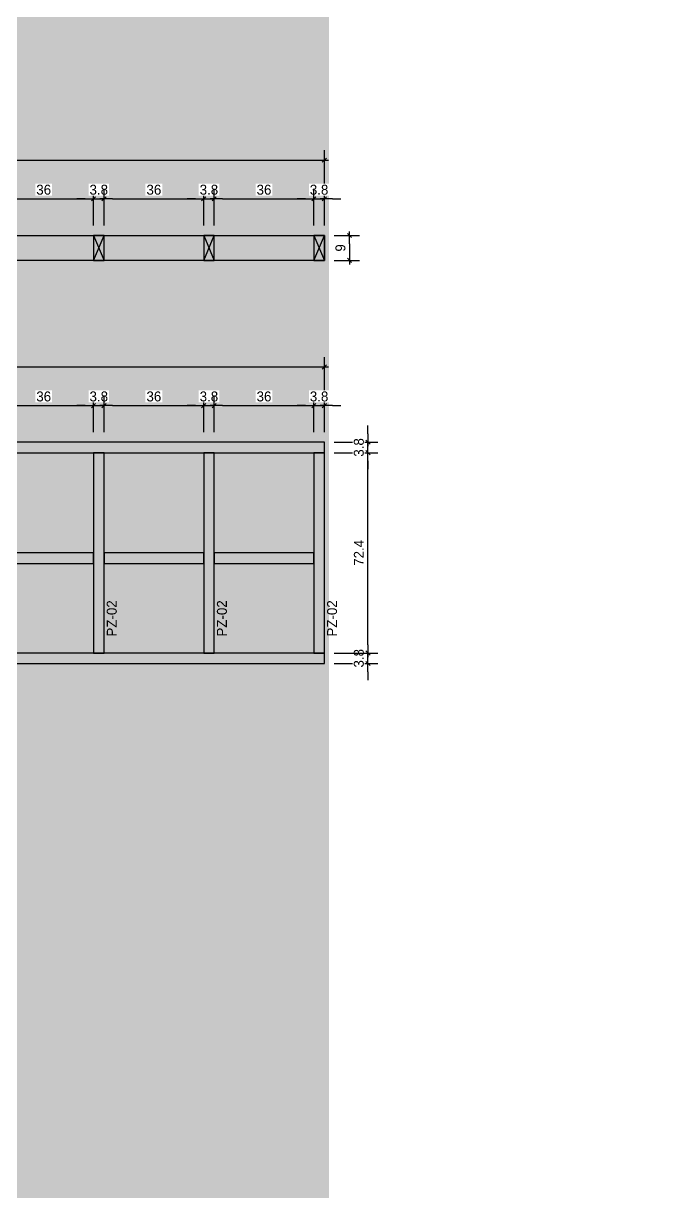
# Model space of a CAD drawing. Header units: millimetres. Extents: x 19458 to 19801, y 4351 to 4752.
# Drawn here: x 19592.426 to 19594.69, y 4505.479 to 4509.701 of the extents above; entities that cross this region are included whole.
import ezdxf

# ---------------------------------------------------------------- set-up
doc = ezdxf.new("R2010")
doc.units = ezdxf.units.MM
for name, color, linetype in [('0 @ 0.2', 7, 'Continuous'), ('cotas', 1, 'Continuous'), ('cotas @ 200', 1, 'Continuous'), ('PANELES PARED', 2, 'Continuous'), ('TEXTO @ 0.2', 2, 'Continuous')]:
    doc.layers.add(name, color=color, linetype=linetype)
doc.styles.add('century gothic', font='GOTHIC.TTF')
doc.dimstyles.new('ANOTATIVE 100 SMCONSTRUCCIONES', dxfattribs={"dimscale": 0, "dimtxt": 0.18, "dimasz": 0.15, "dimexe": 0.18, "dimexo": 0.09, "dimgap": 0.1, "dimtad": 1, "dimzin": 0, "dimdsep": 46, "dimtxsty": 'century gothic', "dimblk1": 'FLECHA1', "dimblk2": 'FLECHA1', "dimsah": 1, "dimcen": 0.18, "dimdle": 0.075, "dimclrd": 1, "dimclre": 1, "dimclrt": 2, "dimaunit": 1, "dimadec": 0, "dimazin": 0, "dimtfac": 0.75, "dimtix": 1, "dimtmove": 2, "dimatfit": 3, "dimfxl": 0.09, "dimtvp": 1.5, "dimtfill": 1, "dimtolj": 1, "dimtzin": 0, "dimarcsym": 0})
doc.dimstyles.new('ANOTATIVE CM SMCONSTRUCCIONES', dxfattribs={"dimscale": 0, "dimtxt": 0.18, "dimasz": 0.15, "dimexe": 0.18, "dimexo": 0.18, "dimgap": 0.07, "dimtad": 1, "dimdec": 1, "dimlfac": 100, "dimdsep": 46, "dimtxsty": 'century gothic', "dimblk1": 'FLECHA1', "dimblk2": 'FLECHA1', "dimsah": 1, "dimcen": 0.18, "dimdle": 0.075, "dimclrd": 1, "dimclre": 1, "dimclrt": 2, "dimaunit": 1, "dimadec": 0, "dimazin": 2, "dimtfac": 0.75, "dimtdec": 1, "dimtix": 1, "dimtmove": 2, "dimatfit": 3, "dimfxl": 0.09, "dimtvp": 1.5, "dimtfill": 1, "dimtolj": 1, "dimtzin": 0, "dimarcsym": 0})

# ---------------------------------------------------------------- blocks, each defined once
blk = doc.blocks.new('FLECHA1')
at = {"color": 4}
blk.add_line((-0.24618, -0.24808), (0.24808, 0.25), dxfattribs=at)
at = {"color": 1}
blk.add_line((-1, 0), (0.49616, 0), dxfattribs=at)
blk = doc.blocks.new('*D1758')
at = {"layer": 'cotas', "color": 1, "lineweight": -2, "transparency": 16777216}
for p, q in [((19614.326, 4580.8448), (19614.326, 4610.8448)), ((19597.9836, 4550.8448), (19578.326, 4550.8448)), ((19614.326, 4548.4298), (19614.326, 4550.8448)), ((19597.5339, 4548.4298), (19578.326, 4548.4298)), ((19614.326, 4518.4298), (19614.326, 4488.4298))]:
    blk.add_line(p, q, dxfattribs=at)
at = {"layer": 'Defpoints', "color": 0, "transparency": 16777216}
for p in [(19614.326, 4550.8448), (19615.9836, 4550.8448), (19615.5339, 4548.4298)]:
    blk.add_point(p, dxfattribs=at)
at = {"layer": 'cotas', "color": 1, "lineweight": -2, "transparency": 16777216, "xscale": 30, "yscale": 30, "zscale": 30}
for p, rotation in [((19614.326, 4550.8448), 270), ((19614.326, 4548.4298), 90)]:
    blk.add_blockref('FLECHA1', p, dxfattribs=dict(at, rotation=rotation))
at = {"layer": 'cotas', "color": 2, "transparency": 16777216, "insert": (19575.5307, 4549.6373), "char_height": 36, "attachment_point": 5, "rotation": 90, "style": 'century gothic', "bg_fill": 3, "box_fill_scale": 1.1, "bg_fill_color": 256, "bg_fill_true_color": 13158600, "bg_fill_transparency": 0}
blk.add_mtext('\\A1;2.42', dxfattribs=at)
blk = doc.blocks.new("PL3'")
at = {"layer": 'PANELES PARED'}
for points in [[(19478.5519, 4521.173), (19478.5519, 4521.135), (19481.377, 4521.135), (19481.377, 4521.173)], [(19478.5899, 4521.135), (19478.5519, 4521.135), (19478.5519, 4520.411), (19478.5899, 4520.411)], [(19478.9881, 4521.135), (19478.9501, 4521.135), (19478.9501, 4520.411), (19478.9881, 4520.411)], [(19479.3862, 4521.135), (19479.3482, 4521.135), (19479.3482, 4520.411), (19479.3862, 4520.411)], [(19479.7844, 4521.135), (19479.7464, 4521.135), (19479.7464, 4520.411), (19479.7844, 4520.411)], [(19480.1825, 4521.135), (19480.1445, 4521.135), (19480.1445, 4520.411), (19480.1825, 4520.411)], [(19480.5807, 4521.135), (19480.5427, 4521.135), (19480.5427, 4520.411), (19480.5807, 4520.411)], [(19480.9788, 4521.135), (19480.9408, 4521.135), (19480.9408, 4520.411), (19480.9788, 4520.411)], [(19481.377, 4521.135), (19481.339, 4521.135), (19481.339, 4520.411), (19481.377, 4520.411)], [(19478.5899, 4520.7727), (19478.5899, 4520.7347), (19478.9501, 4520.7347), (19478.9501, 4520.7727)], [(19478.9881, 4520.7727), (19478.9881, 4520.7347), (19479.3482, 4520.7347), (19479.3482, 4520.7727)], [(19479.3862, 4520.7727), (19479.3862, 4520.7347), (19479.7464, 4520.7347), (19479.7464, 4520.7727)], [(19479.7844, 4520.7727), (19479.7844, 4520.7347), (19480.1445, 4520.7347), (19480.1445, 4520.7727)], [(19480.1825, 4520.7727), (19480.1825, 4520.7347), (19480.5427, 4520.7347), (19480.5427, 4520.7727)], [(19480.5807, 4520.7727), (19480.5807, 4520.7347), (19480.9408, 4520.7347), (19480.9408, 4520.7727)], [(19480.9788, 4520.7727), (19480.9788, 4520.7347), (19481.339, 4520.7347), (19481.339, 4520.7727)], [(19478.5519, 4520.411), (19478.5519, 4520.373), (19481.377, 4520.373), (19481.377, 4520.411)]]:
    blk.add_lwpolyline(points, close=True, dxfattribs=at)
blk = doc.blocks.new('*D1238')
at = {"color": 1, "lineweight": -2, "transparency": 16777216}
for p, q in [((19590.6892, 4508.2233), (19590.6892, 4508.4951)), ((19593.5142, 4508.2233), (19593.5142, 4508.4951)), ((19590.7192, 4508.4591), (19593.4842, 4508.4591))]:
    blk.add_line(p, q, dxfattribs=at)
at = {"layer": 'Defpoints', "color": 0, "transparency": 16777216}
for p in [(19593.5142, 4508.4591), (19590.6892, 4508.1873), (19593.5142, 4508.1873)]:
    blk.add_point(p, dxfattribs=at)
at = {"color": 1, "lineweight": -2, "transparency": 16777216, "xscale": 0.03, "yscale": 0.03, "zscale": 0.03, "rotation": 180}
blk.add_blockref('FLECHA1', (19590.6892, 4508.4591), dxfattribs=at)
at = {"color": 1, "lineweight": -2, "transparency": 16777216, "xscale": 0.03, "yscale": 0.03, "zscale": 0.03}
blk.add_blockref('FLECHA1', (19593.5142, 4508.4591), dxfattribs=at)
at = {"color": 2, "transparency": 16777216, "insert": (19592.1017, 4508.492), "char_height": 0.036, "attachment_point": 5, "style": 'century gothic', "bg_fill": 3, "box_fill_scale": 1.1, "bg_fill_color": 256, "bg_fill_true_color": 13158600, "bg_fill_transparency": 0}
blk.add_mtext('\\A1;282.5', dxfattribs=at)
blk = doc.blocks.new('*D1247')
at = {"color": 1, "lineweight": -2, "transparency": 16777216}
for p, q in [((19592.3198, 4508.2233), (19592.3198, 4508.3554)), ((19592.6799, 4508.2233), (19592.6799, 4508.3554)), ((19592.3498, 4508.3194), (19592.6499, 4508.3194))]:
    blk.add_line(p, q, dxfattribs=at)
at = {"layer": 'Defpoints', "color": 0, "transparency": 16777216}
for p in [(19592.6799, 4508.3194), (19592.3198, 4508.1873), (19592.6799, 4508.1873)]:
    blk.add_point(p, dxfattribs=at)
at = {"color": 1, "lineweight": -2, "transparency": 16777216, "xscale": 0.03, "yscale": 0.03, "zscale": 0.03, "rotation": 180}
blk.add_blockref('FLECHA1', (19592.3198, 4508.3194), dxfattribs=at)
at = {"color": 1, "lineweight": -2, "transparency": 16777216, "xscale": 0.03, "yscale": 0.03, "zscale": 0.03}
blk.add_blockref('FLECHA1', (19592.6799, 4508.3194), dxfattribs=at)
at = {"color": 2, "transparency": 16777216, "insert": (19592.4998, 4508.3523), "char_height": 0.036, "attachment_point": 5, "style": 'century gothic', "bg_fill": 3, "box_fill_scale": 1.1, "bg_fill_color": 256, "bg_fill_true_color": 13158600, "bg_fill_transparency": 0}
blk.add_mtext('\\A1;36', dxfattribs=at)
blk = doc.blocks.new('*D1248')
at = {"color": 1, "lineweight": -2, "transparency": 16777216}
for p, q in [((19592.6799, 4508.2233), (19592.6799, 4508.3554)), ((19592.7179, 4508.2233), (19592.7179, 4508.3554)), ((19592.6499, 4508.3194), (19592.6199, 4508.3194)), ((19592.6799, 4508.3194), (19592.7179, 4508.3194)), ((19592.7479, 4508.3194), (19592.7779, 4508.3194))]:
    blk.add_line(p, q, dxfattribs=at)
at = {"layer": 'Defpoints', "color": 0, "transparency": 16777216}
for p in [(19592.6799, 4508.1873), (19592.7179, 4508.1873)]:
    blk.add_point(p, dxfattribs=at)
at = {"color": 1, "lineweight": -2, "transparency": 16777216, "xscale": 0.03, "yscale": 0.03, "zscale": 0.03}
blk.add_blockref('FLECHA1', (19592.6799, 4508.3194), dxfattribs=at)
at = {"color": 1, "lineweight": -2, "transparency": 16777216, "xscale": 0.03, "yscale": 0.03, "zscale": 0.03, "rotation": 180}
blk.add_blockref('FLECHA1', (19592.7179, 4508.3194), dxfattribs=at)
at = {"color": 2, "transparency": 16777216, "insert": (19592.6989, 4508.3523), "char_height": 0.036, "attachment_point": 5, "style": 'century gothic', "bg_fill": 3, "box_fill_scale": 1.1, "bg_fill_color": 256, "bg_fill_true_color": 13158600, "bg_fill_transparency": 0}
blk.add_mtext('\\A1;3.8', dxfattribs=at)
at = {"layer": 'Defpoints', "color": 0, "transparency": 16777216}
blk.add_point((19592.7179, 4508.3194), dxfattribs=at)
blk = doc.blocks.new('*D1249')
at = {"color": 1, "lineweight": -2, "transparency": 16777216}
for p, q in [((19592.7179, 4508.2233), (19592.7179, 4508.3554)), ((19593.078, 4508.2233), (19593.078, 4508.3554)), ((19592.7479, 4508.3194), (19593.048, 4508.3194))]:
    blk.add_line(p, q, dxfattribs=at)
at = {"layer": 'Defpoints', "color": 0, "transparency": 16777216}
for p in [(19593.078, 4508.3194), (19592.7179, 4508.1873), (19593.078, 4508.1873)]:
    blk.add_point(p, dxfattribs=at)
at = {"color": 1, "lineweight": -2, "transparency": 16777216, "xscale": 0.03, "yscale": 0.03, "zscale": 0.03, "rotation": 180}
blk.add_blockref('FLECHA1', (19592.7179, 4508.3194), dxfattribs=at)
at = {"color": 1, "lineweight": -2, "transparency": 16777216, "xscale": 0.03, "yscale": 0.03, "zscale": 0.03}
blk.add_blockref('FLECHA1', (19593.078, 4508.3194), dxfattribs=at)
at = {"color": 2, "transparency": 16777216, "insert": (19592.898, 4508.3523), "char_height": 0.036, "attachment_point": 5, "style": 'century gothic', "bg_fill": 3, "box_fill_scale": 1.1, "bg_fill_color": 256, "bg_fill_true_color": 13158600, "bg_fill_transparency": 0}
blk.add_mtext('\\A1;36', dxfattribs=at)
blk = doc.blocks.new('*D1250')
at = {"color": 1, "lineweight": -2, "transparency": 16777216}
for p, q in [((19593.078, 4508.2233), (19593.078, 4508.3554)), ((19593.116, 4508.2233), (19593.116, 4508.3554)), ((19593.048, 4508.3194), (19593.018, 4508.3194)), ((19593.078, 4508.3194), (19593.116, 4508.3194)), ((19593.146, 4508.3194), (19593.176, 4508.3194))]:
    blk.add_line(p, q, dxfattribs=at)
at = {"layer": 'Defpoints', "color": 0, "transparency": 16777216}
for p in [(19593.078, 4508.1873), (19593.116, 4508.1873)]:
    blk.add_point(p, dxfattribs=at)
at = {"color": 1, "lineweight": -2, "transparency": 16777216, "xscale": 0.03, "yscale": 0.03, "zscale": 0.03}
blk.add_blockref('FLECHA1', (19593.078, 4508.3194), dxfattribs=at)
at = {"color": 1, "lineweight": -2, "transparency": 16777216, "xscale": 0.03, "yscale": 0.03, "zscale": 0.03, "rotation": 180}
blk.add_blockref('FLECHA1', (19593.116, 4508.3194), dxfattribs=at)
at = {"color": 2, "transparency": 16777216, "insert": (19593.097, 4508.3523), "char_height": 0.036, "attachment_point": 5, "style": 'century gothic', "bg_fill": 3, "box_fill_scale": 1.1, "bg_fill_color": 256, "bg_fill_true_color": 13158600, "bg_fill_transparency": 0}
blk.add_mtext('\\A1;3.8', dxfattribs=at)
at = {"layer": 'Defpoints', "color": 0, "transparency": 16777216}
blk.add_point((19593.116, 4508.3194), dxfattribs=at)
blk = doc.blocks.new('*D1251')
at = {"color": 1, "lineweight": -2, "transparency": 16777216}
for p, q in [((19593.116, 4508.2233), (19593.116, 4508.3554)), ((19593.4762, 4508.2233), (19593.4762, 4508.3554)), ((19593.146, 4508.3194), (19593.4462, 4508.3194))]:
    blk.add_line(p, q, dxfattribs=at)
at = {"layer": 'Defpoints', "color": 0, "transparency": 16777216}
for p in [(19593.4762, 4508.3194), (19593.116, 4508.1873), (19593.4762, 4508.1873)]:
    blk.add_point(p, dxfattribs=at)
at = {"color": 1, "lineweight": -2, "transparency": 16777216, "xscale": 0.03, "yscale": 0.03, "zscale": 0.03, "rotation": 180}
blk.add_blockref('FLECHA1', (19593.116, 4508.3194), dxfattribs=at)
at = {"color": 1, "lineweight": -2, "transparency": 16777216, "xscale": 0.03, "yscale": 0.03, "zscale": 0.03}
blk.add_blockref('FLECHA1', (19593.4762, 4508.3194), dxfattribs=at)
at = {"color": 2, "transparency": 16777216, "insert": (19593.2961, 4508.3523), "char_height": 0.036, "attachment_point": 5, "style": 'century gothic', "bg_fill": 3, "box_fill_scale": 1.1, "bg_fill_color": 256, "bg_fill_true_color": 13158600, "bg_fill_transparency": 0}
blk.add_mtext('\\A1;36', dxfattribs=at)
blk = doc.blocks.new('*D1252')
at = {"color": 1, "lineweight": -2, "transparency": 16777216}
for p, q in [((19593.4762, 4508.2233), (19593.4762, 4508.3554)), ((19593.5142, 4508.2233), (19593.5142, 4508.3554)), ((19593.4462, 4508.3194), (19593.4162, 4508.3194)), ((19593.4762, 4508.3194), (19593.5142, 4508.3194)), ((19593.5442, 4508.3194), (19593.5742, 4508.3194))]:
    blk.add_line(p, q, dxfattribs=at)
at = {"layer": 'Defpoints', "color": 0, "transparency": 16777216}
for p in [(19593.4762, 4508.1873), (19593.5142, 4508.1873)]:
    blk.add_point(p, dxfattribs=at)
at = {"color": 1, "lineweight": -2, "transparency": 16777216, "xscale": 0.03, "yscale": 0.03, "zscale": 0.03}
blk.add_blockref('FLECHA1', (19593.4762, 4508.3194), dxfattribs=at)
at = {"color": 1, "lineweight": -2, "transparency": 16777216, "xscale": 0.03, "yscale": 0.03, "zscale": 0.03, "rotation": 180}
blk.add_blockref('FLECHA1', (19593.5142, 4508.3194), dxfattribs=at)
at = {"color": 2, "transparency": 16777216, "insert": (19593.4952, 4508.3523), "char_height": 0.036, "attachment_point": 5, "style": 'century gothic', "bg_fill": 3, "box_fill_scale": 1.1, "bg_fill_color": 256, "bg_fill_true_color": 13158600, "bg_fill_transparency": 0}
blk.add_mtext('\\A1;3.8', dxfattribs=at)
at = {"layer": 'Defpoints', "color": 0, "transparency": 16777216}
blk.add_point((19593.5142, 4508.3194), dxfattribs=at)
blk = doc.blocks.new('*D1253')
at = {"color": 1, "lineweight": -2, "transparency": 16777216}
for p, q in [((19593.5502, 4508.9344), (19593.6414, 4508.9344)), ((19593.6054, 4508.9044), (19593.6054, 4508.8744)), ((19593.5502, 4508.8444), (19593.6414, 4508.8444))]:
    blk.add_line(p, q, dxfattribs=at)
at = {"layer": 'Defpoints', "color": 0, "transparency": 16777216}
for p in [(19593.5142, 4508.9344), (19593.5142, 4508.8444), (19593.6054, 4508.8444)]:
    blk.add_point(p, dxfattribs=at)
at = {"color": 1, "lineweight": -2, "transparency": 16777216, "xscale": 0.03, "yscale": 0.03, "zscale": 0.03}
for p, rotation in [((19593.6054, 4508.9344), 90), ((19593.6054, 4508.8444), 270)]:
    blk.add_blockref('FLECHA1', p, dxfattribs=dict(at, rotation=rotation))
at = {"color": 2, "transparency": 16777216, "insert": (19593.5725, 4508.8894), "char_height": 0.036, "attachment_point": 5, "rotation": 90, "style": 'century gothic', "bg_fill": 3, "box_fill_scale": 1.1, "bg_fill_color": 256, "bg_fill_true_color": 13158600, "bg_fill_transparency": 0}
blk.add_mtext('\\A1;9', dxfattribs=at)
blk = doc.blocks.new('PZ1')
at = {"layer": 'PANELES PARED'}
for p, q in [((19503.9863, 4507.8495), (19504.0243, 4507.7595)), ((19503.9863, 4507.7595), (19504.0243, 4507.8495))]:
    blk.add_line(p, q, dxfattribs=at)
blk.add_lwpolyline([(19503.9863, 4507.7595), (19504.0243, 4507.7595), (19504.0243, 4507.8495), (19503.9863, 4507.8495)], close=True, dxfattribs=at)
blk = doc.blocks.new('*D1256')
at = {"color": 1, "lineweight": -2, "transparency": 16777216}
for p, q in [((19590.6892, 4508.9704), (19590.6892, 4509.2422)), ((19593.5142, 4508.9704), (19593.5142, 4509.2422)), ((19590.7192, 4509.2062), (19593.4842, 4509.2062))]:
    blk.add_line(p, q, dxfattribs=at)
at = {"layer": 'Defpoints', "color": 0, "transparency": 16777216}
for p in [(19593.5142, 4509.2062), (19590.6892, 4508.9344), (19593.5142, 4508.9344)]:
    blk.add_point(p, dxfattribs=at)
at = {"color": 1, "lineweight": -2, "transparency": 16777216, "xscale": 0.03, "yscale": 0.03, "zscale": 0.03, "rotation": 180}
blk.add_blockref('FLECHA1', (19590.6892, 4509.2062), dxfattribs=at)
at = {"color": 1, "lineweight": -2, "transparency": 16777216, "xscale": 0.03, "yscale": 0.03, "zscale": 0.03}
blk.add_blockref('FLECHA1', (19593.5142, 4509.2062), dxfattribs=at)
at = {"color": 2, "transparency": 16777216, "insert": (19592.1017, 4509.2391), "char_height": 0.036, "attachment_point": 5, "style": 'century gothic', "bg_fill": 3, "box_fill_scale": 1.1, "bg_fill_color": 256, "bg_fill_true_color": 13158600, "bg_fill_transparency": 0}
blk.add_mtext('\\A1;282.5', dxfattribs=at)
blk = doc.blocks.new('*D1259')
at = {"color": 1, "lineweight": -2, "transparency": 16777216}
for p, q in [((19593.4762, 4508.9704), (19593.4762, 4509.1026)), ((19593.5142, 4508.9704), (19593.5142, 4509.1026)), ((19593.4462, 4509.0666), (19593.4162, 4509.0666)), ((19593.4762, 4509.0666), (19593.5142, 4509.0666)), ((19593.5442, 4509.0666), (19593.5742, 4509.0666))]:
    blk.add_line(p, q, dxfattribs=at)
at = {"layer": 'Defpoints', "color": 0, "transparency": 16777216}
for p in [(19593.4762, 4508.9344), (19593.5142, 4508.9344)]:
    blk.add_point(p, dxfattribs=at)
at = {"color": 1, "lineweight": -2, "transparency": 16777216, "xscale": 0.03, "yscale": 0.03, "zscale": 0.03}
blk.add_blockref('FLECHA1', (19593.4762, 4509.0666), dxfattribs=at)
at = {"color": 1, "lineweight": -2, "transparency": 16777216, "xscale": 0.03, "yscale": 0.03, "zscale": 0.03, "rotation": 180}
blk.add_blockref('FLECHA1', (19593.5142, 4509.0666), dxfattribs=at)
at = {"color": 2, "transparency": 16777216, "insert": (19593.4952, 4509.0995), "char_height": 0.036, "attachment_point": 5, "style": 'century gothic', "bg_fill": 3, "box_fill_scale": 1.1, "bg_fill_color": 256, "bg_fill_true_color": 13158600, "bg_fill_transparency": 0}
blk.add_mtext('\\A1;3.8', dxfattribs=at)
at = {"layer": 'Defpoints', "color": 0, "transparency": 16777216}
blk.add_point((19593.5142, 4509.0666), dxfattribs=at)
blk = doc.blocks.new('*D1270')
at = {"color": 1, "lineweight": -2, "transparency": 16777216}
for p, q in [((19592.3198, 4508.9704), (19592.3198, 4509.1026)), ((19592.6799, 4508.9704), (19592.6799, 4509.1026)), ((19592.3498, 4509.0666), (19592.6499, 4509.0666))]:
    blk.add_line(p, q, dxfattribs=at)
at = {"layer": 'Defpoints', "color": 0, "transparency": 16777216}
for p in [(19592.6799, 4509.0666), (19592.3198, 4508.9344), (19592.6799, 4508.9344)]:
    blk.add_point(p, dxfattribs=at)
at = {"color": 1, "lineweight": -2, "transparency": 16777216, "xscale": 0.03, "yscale": 0.03, "zscale": 0.03, "rotation": 180}
blk.add_blockref('FLECHA1', (19592.3198, 4509.0666), dxfattribs=at)
at = {"color": 1, "lineweight": -2, "transparency": 16777216, "xscale": 0.03, "yscale": 0.03, "zscale": 0.03}
blk.add_blockref('FLECHA1', (19592.6799, 4509.0666), dxfattribs=at)
at = {"color": 2, "transparency": 16777216, "insert": (19592.4998, 4509.0995), "char_height": 0.036, "attachment_point": 5, "style": 'century gothic', "bg_fill": 3, "box_fill_scale": 1.1, "bg_fill_color": 256, "bg_fill_true_color": 13158600, "bg_fill_transparency": 0}
blk.add_mtext('\\A1;36', dxfattribs=at)
blk = doc.blocks.new('*D1271')
at = {"color": 1, "lineweight": -2, "transparency": 16777216}
for p, q in [((19592.6799, 4508.9704), (19592.6799, 4509.1026)), ((19592.7179, 4508.9704), (19592.7179, 4509.1026)), ((19592.6499, 4509.0666), (19592.6199, 4509.0666)), ((19592.6799, 4509.0666), (19592.7179, 4509.0666)), ((19592.7479, 4509.0666), (19592.7779, 4509.0666))]:
    blk.add_line(p, q, dxfattribs=at)
at = {"layer": 'Defpoints', "color": 0, "transparency": 16777216}
for p in [(19592.6799, 4508.9344), (19592.7179, 4508.9344)]:
    blk.add_point(p, dxfattribs=at)
at = {"color": 1, "lineweight": -2, "transparency": 16777216, "xscale": 0.03, "yscale": 0.03, "zscale": 0.03}
blk.add_blockref('FLECHA1', (19592.6799, 4509.0666), dxfattribs=at)
at = {"color": 1, "lineweight": -2, "transparency": 16777216, "xscale": 0.03, "yscale": 0.03, "zscale": 0.03, "rotation": 180}
blk.add_blockref('FLECHA1', (19592.7179, 4509.0666), dxfattribs=at)
at = {"color": 2, "transparency": 16777216, "insert": (19592.6989, 4509.0995), "char_height": 0.036, "attachment_point": 5, "style": 'century gothic', "bg_fill": 3, "box_fill_scale": 1.1, "bg_fill_color": 256, "bg_fill_true_color": 13158600, "bg_fill_transparency": 0}
blk.add_mtext('\\A1;3.8', dxfattribs=at)
at = {"layer": 'Defpoints', "color": 0, "transparency": 16777216}
blk.add_point((19592.7179, 4509.0666), dxfattribs=at)
blk = doc.blocks.new('*D1272')
at = {"color": 1, "lineweight": -2, "transparency": 16777216}
for p, q in [((19592.7179, 4508.9704), (19592.7179, 4509.1026)), ((19593.078, 4508.9704), (19593.078, 4509.1026)), ((19592.7479, 4509.0666), (19593.048, 4509.0666))]:
    blk.add_line(p, q, dxfattribs=at)
at = {"layer": 'Defpoints', "color": 0, "transparency": 16777216}
for p in [(19593.078, 4509.0666), (19592.7179, 4508.9344), (19593.078, 4508.9344)]:
    blk.add_point(p, dxfattribs=at)
at = {"color": 1, "lineweight": -2, "transparency": 16777216, "xscale": 0.03, "yscale": 0.03, "zscale": 0.03, "rotation": 180}
blk.add_blockref('FLECHA1', (19592.7179, 4509.0666), dxfattribs=at)
at = {"color": 1, "lineweight": -2, "transparency": 16777216, "xscale": 0.03, "yscale": 0.03, "zscale": 0.03}
blk.add_blockref('FLECHA1', (19593.078, 4509.0666), dxfattribs=at)
at = {"color": 2, "transparency": 16777216, "insert": (19592.898, 4509.0995), "char_height": 0.036, "attachment_point": 5, "style": 'century gothic', "bg_fill": 3, "box_fill_scale": 1.1, "bg_fill_color": 256, "bg_fill_true_color": 13158600, "bg_fill_transparency": 0}
blk.add_mtext('\\A1;36', dxfattribs=at)
blk = doc.blocks.new('*D1273')
at = {"color": 1, "lineweight": -2, "transparency": 16777216}
for p, q in [((19593.078, 4508.9704), (19593.078, 4509.1026)), ((19593.116, 4508.9704), (19593.116, 4509.1026)), ((19593.048, 4509.0666), (19593.018, 4509.0666)), ((19593.078, 4509.0666), (19593.116, 4509.0666)), ((19593.146, 4509.0666), (19593.176, 4509.0666))]:
    blk.add_line(p, q, dxfattribs=at)
at = {"layer": 'Defpoints', "color": 0, "transparency": 16777216}
for p in [(19593.078, 4508.9344), (19593.116, 4508.9344)]:
    blk.add_point(p, dxfattribs=at)
at = {"color": 1, "lineweight": -2, "transparency": 16777216, "xscale": 0.03, "yscale": 0.03, "zscale": 0.03}
blk.add_blockref('FLECHA1', (19593.078, 4509.0666), dxfattribs=at)
at = {"color": 1, "lineweight": -2, "transparency": 16777216, "xscale": 0.03, "yscale": 0.03, "zscale": 0.03, "rotation": 180}
blk.add_blockref('FLECHA1', (19593.116, 4509.0666), dxfattribs=at)
at = {"color": 2, "transparency": 16777216, "insert": (19593.097, 4509.0995), "char_height": 0.036, "attachment_point": 5, "style": 'century gothic', "bg_fill": 3, "box_fill_scale": 1.1, "bg_fill_color": 256, "bg_fill_true_color": 13158600, "bg_fill_transparency": 0}
blk.add_mtext('\\A1;3.8', dxfattribs=at)
at = {"layer": 'Defpoints', "color": 0, "transparency": 16777216}
blk.add_point((19593.116, 4509.0666), dxfattribs=at)
blk = doc.blocks.new('*D1274')
at = {"color": 1, "lineweight": -2, "transparency": 16777216}
for p, q in [((19593.116, 4508.9704), (19593.116, 4509.1026)), ((19593.4762, 4508.9704), (19593.4762, 4509.1026)), ((19593.146, 4509.0666), (19593.4462, 4509.0666))]:
    blk.add_line(p, q, dxfattribs=at)
at = {"layer": 'Defpoints', "color": 0, "transparency": 16777216}
for p in [(19593.4762, 4509.0666), (19593.116, 4508.9344), (19593.4762, 4508.9344)]:
    blk.add_point(p, dxfattribs=at)
at = {"color": 1, "lineweight": -2, "transparency": 16777216, "xscale": 0.03, "yscale": 0.03, "zscale": 0.03, "rotation": 180}
blk.add_blockref('FLECHA1', (19593.116, 4509.0666), dxfattribs=at)
at = {"color": 1, "lineweight": -2, "transparency": 16777216, "xscale": 0.03, "yscale": 0.03, "zscale": 0.03}
blk.add_blockref('FLECHA1', (19593.4762, 4509.0666), dxfattribs=at)
at = {"color": 2, "transparency": 16777216, "insert": (19593.2961, 4509.0995), "char_height": 0.036, "attachment_point": 5, "style": 'century gothic', "bg_fill": 3, "box_fill_scale": 1.1, "bg_fill_color": 256, "bg_fill_true_color": 13158600, "bg_fill_transparency": 0}
blk.add_mtext('\\A1;36', dxfattribs=at)
blk = doc.blocks.new('*D1464')
at = {"color": 1, "lineweight": -2, "transparency": 16777216}
for p, q in [((19593.6718, 4507.4553), (19593.6718, 4507.4853)), ((19593.5502, 4507.4253), (19593.7078, 4507.4253)), ((19593.6718, 4507.3873), (19593.6718, 4507.4253)), ((19593.5502, 4507.3873), (19593.7078, 4507.3873)), ((19593.6718, 4507.3573), (19593.6718, 4507.3273))]:
    blk.add_line(p, q, dxfattribs=at)
at = {"layer": 'Defpoints', "color": 0, "transparency": 16777216}
for p in [(19593.5142, 4507.4253), (19593.5142, 4507.3873)]:
    blk.add_point(p, dxfattribs=at)
at = {"color": 1, "lineweight": -2, "transparency": 16777216, "xscale": 0.03, "yscale": 0.03, "zscale": 0.03}
for p, rotation in [((19593.6718, 4507.4253), 270), ((19593.6718, 4507.3873), 90)]:
    blk.add_blockref('FLECHA1', p, dxfattribs=dict(at, rotation=rotation))
at = {"color": 2, "transparency": 16777216, "insert": (19593.6389, 4507.4063), "char_height": 0.036, "attachment_point": 5, "rotation": 90, "style": 'century gothic', "bg_fill": 3, "box_fill_scale": 1.1, "bg_fill_color": 256, "bg_fill_true_color": 13158600, "bg_fill_transparency": 0}
blk.add_mtext('\\A1;3.8', dxfattribs=at)
at = {"layer": 'Defpoints', "color": 0, "transparency": 16777216}
blk.add_point((19593.6718, 4507.4253), dxfattribs=at)
blk = doc.blocks.new('*D1465')
at = {"color": 1, "lineweight": -2, "transparency": 16777216}
for p, q in [((19593.5502, 4508.1493), (19593.7078, 4508.1493)), ((19593.6718, 4507.4553), (19593.6718, 4508.1193)), ((19593.5502, 4507.4253), (19593.7078, 4507.4253))]:
    blk.add_line(p, q, dxfattribs=at)
at = {"layer": 'Defpoints', "color": 0, "transparency": 16777216}
for p in [(19593.5142, 4508.1493), (19593.6718, 4508.1493), (19593.5142, 4507.4253)]:
    blk.add_point(p, dxfattribs=at)
at = {"color": 1, "lineweight": -2, "transparency": 16777216, "xscale": 0.03, "yscale": 0.03, "zscale": 0.03}
for p, rotation in [((19593.6718, 4508.1493), 90), ((19593.6718, 4507.4253), 270)]:
    blk.add_blockref('FLECHA1', p, dxfattribs=dict(at, rotation=rotation))
at = {"color": 2, "transparency": 16777216, "insert": (19593.6389, 4507.7873), "char_height": 0.036, "attachment_point": 5, "rotation": 90, "style": 'century gothic', "bg_fill": 3, "box_fill_scale": 1.1, "bg_fill_color": 256, "bg_fill_true_color": 13158600, "bg_fill_transparency": 0}
blk.add_mtext('\\A1;72.4', dxfattribs=at)
blk = doc.blocks.new('*D1466')
at = {"color": 1, "lineweight": -2, "transparency": 16777216}
for p, q in [((19593.6718, 4508.2173), (19593.6718, 4508.2473)), ((19593.5502, 4508.1873), (19593.7078, 4508.1873)), ((19593.6718, 4508.1493), (19593.6718, 4508.1873)), ((19593.5502, 4508.1493), (19593.7078, 4508.1493)), ((19593.6718, 4508.1193), (19593.6718, 4508.0893))]:
    blk.add_line(p, q, dxfattribs=at)
at = {"layer": 'Defpoints', "color": 0, "transparency": 16777216}
for p in [(19593.5142, 4508.1873), (19593.5142, 4508.1493)]:
    blk.add_point(p, dxfattribs=at)
at = {"color": 1, "lineweight": -2, "transparency": 16777216, "xscale": 0.03, "yscale": 0.03, "zscale": 0.03}
for p, rotation in [((19593.6718, 4508.1873), 270), ((19593.6718, 4508.1493), 90)]:
    blk.add_blockref('FLECHA1', p, dxfattribs=dict(at, rotation=rotation))
at = {"color": 2, "transparency": 16777216, "insert": (19593.6389, 4508.1683), "char_height": 0.036, "attachment_point": 5, "rotation": 90, "style": 'century gothic', "bg_fill": 3, "box_fill_scale": 1.1, "bg_fill_color": 256, "bg_fill_true_color": 13158600, "bg_fill_transparency": 0}
blk.add_mtext('\\A1;3.8', dxfattribs=at)
at = {"layer": 'Defpoints', "color": 0, "transparency": 16777216}
blk.add_point((19593.6718, 4508.1873), dxfattribs=at)
blk = doc.blocks.new('*U1906')
at = {"layer": 'cotas @ 200'}
dim = blk.add_linear_dim(base=(19614.3260382735, 4550.8448237801), p1=(19615.5338597089, 4548.4298237801), p2=(19615.9836080801, 4550.8448237801), angle=90, dimstyle='ANOTATIVE 100 SMCONSTRUCCIONES', override={"dimscale": 200, "dimtix": 1, "dimtofl": 1, "dimtmove": 1, "dimatfit": 1}, dxfattribs=at)
dim.commit()
dim.dimension.update_dxf_attribs({"geometry": '*D1758', "text_midpoint": (19575.5306609792, 4549.6373237801)})

msp = doc.modelspace()

# ---------------------------------------------------------------- block references
at = {"layer": 'cotas'}
msp.add_blockref('*U1906', (0, 0), dxfattribs=at)

# ---------------------------------------------------------------- next in the draw order: linework, layer by layer
at = {"layer": 'PANELES PARED'}
msp.add_lwpolyline([(19590.6892, 4508.9344), (19593.5142, 4508.9344), (19593.5142, 4508.8444), (19590.6892, 4508.8444)], close=True, dxfattribs=at)

# ---------------------------------------------------------------- next in the draw order: block references
msp.add_blockref("PL3'", (112.1372, -12.9857))

# ---------------------------------------------------------------- next in the draw order: texts
at = {"layer": 'TEXTO @ 0.2', "color": 2, "char_height": 0.036, "width": 0.095414, "attachment_point": 1, "rotation": 90, "style": 'century gothic'}
for insert in [(19592.7277, 4507.4848), (19593.1259, 4507.4848), (19593.524, 4507.4848)]:
    msp.add_mtext('PZ-02 ', dxfattribs=dict(at, insert=insert))

# ---------------------------------------------------------------- next in the draw order: dimensions: what is measured, and where the dimension line sits
at = {"layer": '0 @ 0.2'}
for base, p1, p2, picture, middle in [((19593.6054, 4508.8444), (19593.5142, 4508.9344), (19593.5142, 4508.8444), '*D1253', (19593.5725, 4508.8894)), ((19593.6718, 4507.4253), (19593.5142, 4507.3873), (19593.5142, 4507.4253), '*D1464', (19593.6389, 4507.4063))]:
    dim = msp.add_linear_dim(base=base, p1=p1, p2=p2, angle=90, dimstyle='ANOTATIVE CM SMCONSTRUCCIONES', override={"dimscale": 0.2, "dimtix": 1, "dimtofl": 1, "dimtmove": 2, "dimatfit": 3}, dxfattribs=at)
    dim.commit()
    dim.dimension.update_dxf_attribs({"geometry": picture, "text_midpoint": middle})
dim = msp.add_linear_dim(base=(19593.5142, 4508.4591), p1=(19590.6892, 4508.1873), p2=(19593.5142, 4508.1873), dimstyle='ANOTATIVE CM SMCONSTRUCCIONES', override={"dimscale": 0.2, "dimtix": 1, "dimtofl": 1, "dimtmove": 2, "dimatfit": 3}, dxfattribs=at)
dim.commit()
dim.dimension.update_dxf_attribs({"geometry": '*D1238', "text_midpoint": (19592.1017, 4508.492)})

# ---------------------------------------------------------------- next in the draw order: block references
msp.add_blockref('PZ1', (89.4899, 1.0849))

# ---------------------------------------------------------------- next in the draw order: dimensions: what is measured, and where the dimension line sits
dim = msp.add_linear_dim(base=(19592.6799, 4508.3194), p1=(19592.3198, 4508.1873), p2=(19592.6799, 4508.1873), dimstyle='ANOTATIVE CM SMCONSTRUCCIONES', override={"dimscale": 0.2, "dimtix": 1, "dimtofl": 1, "dimtmove": 2, "dimatfit": 3}, dxfattribs=at)
dim.commit()
dim.dimension.update_dxf_attribs({"geometry": '*D1247', "text_midpoint": (19592.4998, 4508.3523)})
dim = msp.add_linear_dim(base=(19593.6718, 4508.1493), p1=(19593.5142, 4507.4253), p2=(19593.5142, 4508.1493), angle=90, dimstyle='ANOTATIVE CM SMCONSTRUCCIONES', override={"dimscale": 0.2, "dimtix": 1, "dimtofl": 1, "dimtmove": 2, "dimatfit": 3}, dxfattribs=at)
dim.commit()
dim.dimension.update_dxf_attribs({"geometry": '*D1465', "text_midpoint": (19593.6389, 4507.7873)})

# ---------------------------------------------------------------- next in the draw order: dimensions: what is measured, and where the dimension line sits
for base, p1, p2, picture, middle in [((19593.5142, 4509.2062), (19590.6892, 4508.9344), (19593.5142, 4508.9344), '*D1256', (19592.1017, 4509.2391)), ((19592.7179, 4508.3194), (19592.6799, 4508.1873), (19592.7179, 4508.1873), '*D1248', (19592.6989, 4508.3523))]:
    dim = msp.add_linear_dim(base=base, p1=p1, p2=p2, dimstyle='ANOTATIVE CM SMCONSTRUCCIONES', override={"dimscale": 0.2, "dimtix": 1, "dimtofl": 1, "dimtmove": 2, "dimatfit": 3}, dxfattribs=at)
    dim.commit()
    dim.dimension.update_dxf_attribs({"geometry": picture, "text_midpoint": middle})

# ---------------------------------------------------------------- next in the draw order: block references
for p in [(88.6936, 1.0849), (89.0917, 1.0849)]:
    msp.add_blockref('PZ1', p)

# ---------------------------------------------------------------- next in the draw order: dimensions: what is measured, and where the dimension line sits
for base, p1, p2, picture, middle in [((19593.5142, 4509.0666), (19593.4762, 4508.9344), (19593.5142, 4508.9344), '*D1259', (19593.4952, 4509.0995)), ((19593.078, 4508.3194), (19592.7179, 4508.1873), (19593.078, 4508.1873), '*D1249', (19592.898, 4508.3523))]:
    dim = msp.add_linear_dim(base=base, p1=p1, p2=p2, dimstyle='ANOTATIVE CM SMCONSTRUCCIONES', override={"dimscale": 0.2, "dimtix": 1, "dimtofl": 1, "dimtmove": 2, "dimatfit": 3}, dxfattribs=at)
    dim.commit()
    dim.dimension.update_dxf_attribs({"geometry": picture, "text_midpoint": middle})

# ---------------------------------------------------------------- next in the draw order: dimensions: what is measured, and where the dimension line sits
for base, p1, p2, picture, middle in [((19592.6799, 4509.0666), (19592.3198, 4508.9344), (19592.6799, 4508.9344), '*D1270', (19592.4998, 4509.0995)), ((19593.116, 4508.3194), (19593.078, 4508.1873), (19593.116, 4508.1873), '*D1250', (19593.097, 4508.3523))]:
    dim = msp.add_linear_dim(base=base, p1=p1, p2=p2, dimstyle='ANOTATIVE CM SMCONSTRUCCIONES', override={"dimscale": 0.2, "dimtix": 1, "dimtofl": 1, "dimtmove": 2, "dimatfit": 3}, dxfattribs=at)
    dim.commit()
    dim.dimension.update_dxf_attribs({"geometry": picture, "text_midpoint": middle})

# ---------------------------------------------------------------- next in the draw order: dimensions: what is measured, and where the dimension line sits
for base, p1, p2, picture, middle in [((19592.7179, 4509.0666), (19592.6799, 4508.9344), (19592.7179, 4508.9344), '*D1271', (19592.6989, 4509.0995)), ((19593.4762, 4508.3194), (19593.116, 4508.1873), (19593.4762, 4508.1873), '*D1251', (19593.2961, 4508.3523))]:
    dim = msp.add_linear_dim(base=base, p1=p1, p2=p2, dimstyle='ANOTATIVE CM SMCONSTRUCCIONES', override={"dimscale": 0.2, "dimtix": 1, "dimtofl": 1, "dimtmove": 2, "dimatfit": 3}, dxfattribs=at)
    dim.commit()
    dim.dimension.update_dxf_attribs({"geometry": picture, "text_midpoint": middle})

# ---------------------------------------------------------------- next in the draw order: dimensions: what is measured, and where the dimension line sits
for base, p1, p2, picture, middle in [((19593.078, 4509.0666), (19592.7179, 4508.9344), (19593.078, 4508.9344), '*D1272', (19592.898, 4509.0995)), ((19593.5142, 4508.3194), (19593.4762, 4508.1873), (19593.5142, 4508.1873), '*D1252', (19593.4952, 4508.3523))]:
    dim = msp.add_linear_dim(base=base, p1=p1, p2=p2, dimstyle='ANOTATIVE CM SMCONSTRUCCIONES', override={"dimscale": 0.2, "dimtix": 1, "dimtofl": 1, "dimtmove": 2, "dimatfit": 3}, dxfattribs=at)
    dim.commit()
    dim.dimension.update_dxf_attribs({"geometry": picture, "text_midpoint": middle})

# ---------------------------------------------------------------- next in the draw order: dimensions: what is measured, and where the dimension line sits
dim = msp.add_linear_dim(base=(19593.116, 4509.0666), p1=(19593.078, 4508.9344), p2=(19593.116, 4508.9344), dimstyle='ANOTATIVE CM SMCONSTRUCCIONES', override={"dimscale": 0.2, "dimtix": 1, "dimtofl": 1, "dimtmove": 2, "dimatfit": 3}, dxfattribs=at)
dim.commit()
dim.dimension.update_dxf_attribs({"geometry": '*D1273', "text_midpoint": (19593.097, 4509.0995)})
dim = msp.add_linear_dim(base=(19593.6718, 4508.1873), p1=(19593.5142, 4508.1493), p2=(19593.5142, 4508.1873), angle=90, dimstyle='ANOTATIVE CM SMCONSTRUCCIONES', override={"dimscale": 0.2, "dimtix": 1, "dimtofl": 1, "dimtmove": 2, "dimatfit": 3}, dxfattribs=at)
dim.commit()
dim.dimension.update_dxf_attribs({"geometry": '*D1466', "text_midpoint": (19593.6389, 4508.1683)})

# ---------------------------------------------------------------- next in the draw order: dimensions: what is measured, and where the dimension line sits
dim = msp.add_linear_dim(base=(19593.4762, 4509.0666), p1=(19593.116, 4508.9344), p2=(19593.4762, 4508.9344), dimstyle='ANOTATIVE CM SMCONSTRUCCIONES', override={"dimscale": 0.2, "dimtix": 1, "dimtofl": 1, "dimtmove": 2, "dimatfit": 3}, dxfattribs=at)
dim.commit()
dim.dimension.update_dxf_attribs({"geometry": '*D1274', "text_midpoint": (19593.2961, 4509.0995)})

doc.saveas('drawing.dxf')
